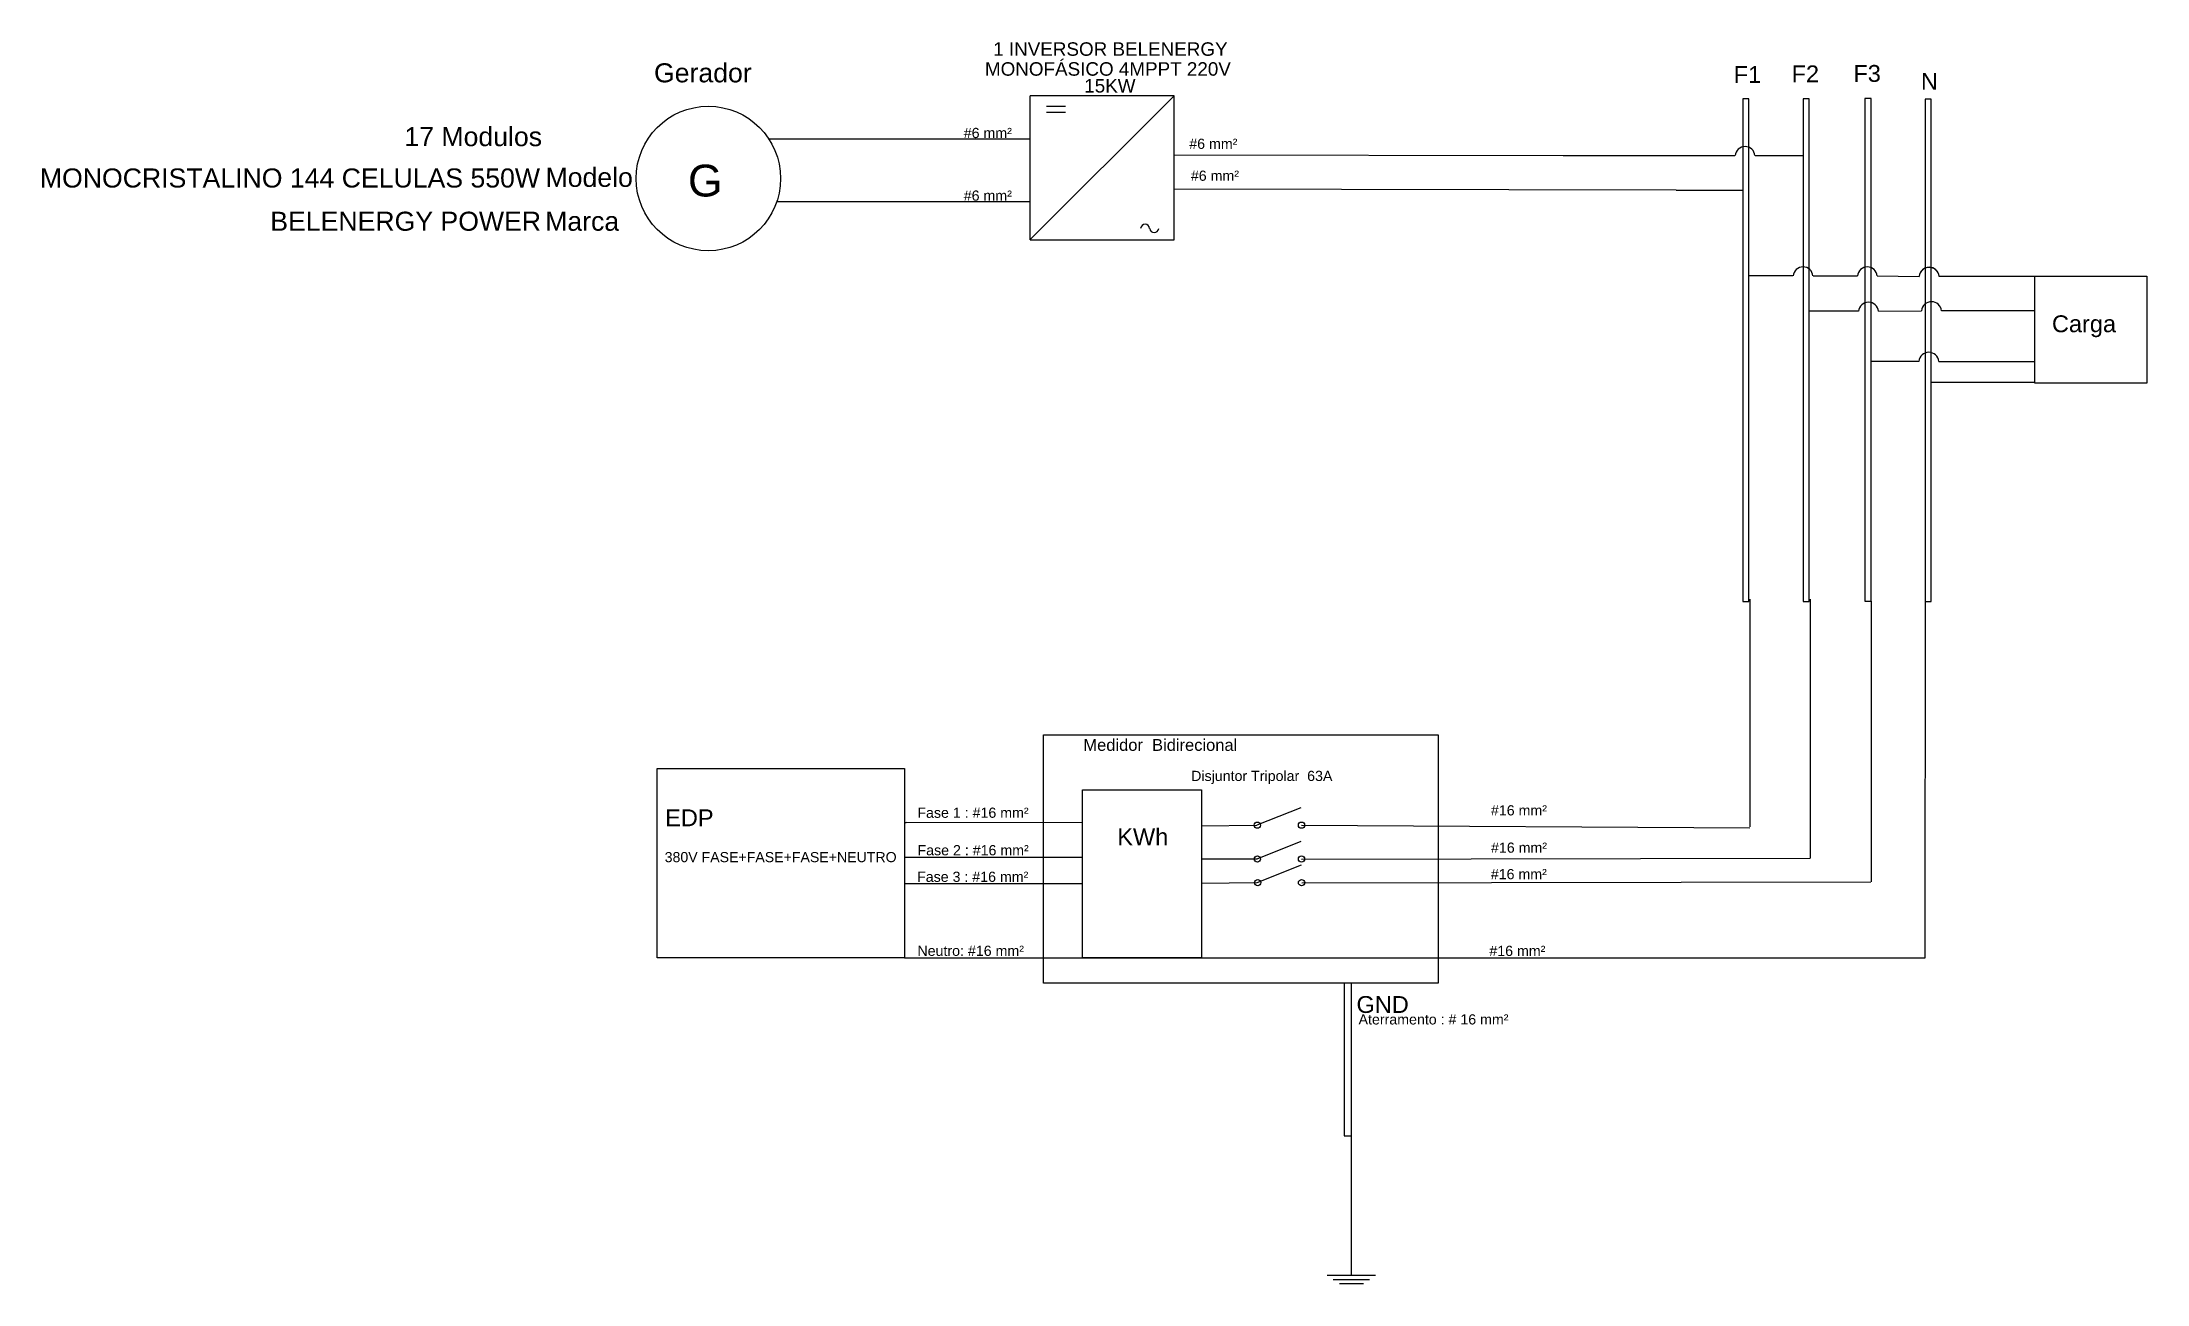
# Model space of a CAD drawing. Header units: millimetres. Extents: x 2389 to 31785, y 1341 to 18687.
import ezdxf

# ---------------------------------------------------------------- set-up
doc = ezdxf.new("R2010")
doc.units = ezdxf.units.MM
doc.styles.add('arial', font='arial.ttf')
doc.styles.get("Standard").update_dxf_attribs({"font": 'arial.ttf'})

msp = doc.modelspace()

# ---------------------------------------------------------------- linework, layer by layer
for p, q in [((18199, 17936), (16187, 17936)), ((18199, 17936), (16187, 15928)), ((16187, 15926), (16187, 17936)), ((18199, 15926), (18199, 17936)), ((16415, 17793), (16684, 17793)), ((16415, 17710), (16684, 17710)), ((26142, 17894), (26142, 10873)), ((26226, 17894), (26142, 17894)), ((26226, 10873), (26226, 17894)), ((26985, 17894), (26985, 11992)), ((27069, 17894), (26985, 17894)), ((26985, 17894), (26985, 10873)), ((27069, 17894), (26985, 17894)), ((27069, 11992), (27069, 17894)), ((27069, 10873), (27069, 17894)), ((27848, 17899), (27848, 11998)), ((27933, 17899), (27848, 17899)), ((27848, 17899), (27848, 10879)), ((27933, 17899), (27848, 17899)), ((27933, 11998), (27933, 17899)), ((27933, 10879), (27933, 17899)), ((28690, 17892), (28690, 11991)), ((28774, 17892), (28690, 17892)), ((28690, 17892), (28690, 10872)), ((28774, 17892), (28690, 17892)), ((28774, 11991), (28774, 17892)), ((28774, 10872), (28774, 17892)), ((16187, 17332), (12540, 17332)), ((23634, 17098), (18199, 17108)), ((26029, 17098), (23634, 17098)), ((26312, 17102), (26986, 17102)), ((25213, 16621), (18199, 16631)), ((25213, 16621), (26141, 16621)), ((16187, 16457), (12649, 16457)), ((16187, 15926), (18199, 15926)), ((26842, 15421), (26226, 15421)), ((27122, 15421), (27742, 15421)), ((28020, 15421), (28606, 15412)), ((28883, 15416), (30152, 15416)), ((30152, 15416), (30220, 15416)), ((27759, 14927), (27067, 14931)), ((28036, 14927), (28639, 14934)), ((28916, 14937), (29875, 14937)), ((29875, 14937), (30220, 14937)), ((28601, 14226), (27933, 14226)), ((28878, 14226), (30220, 14226)), ((28774, 13937), (30220, 13937)), ((26240, 10907), (26240, 7725)), ((27083, 10907), (27083, 7288)), ((27848, 10879), (27933, 10879)), ((27933, 10879), (27933, 6959)), ((28687, 5894), (28692, 10905)), ((26142, 10873), (26226, 10873)), ((26985, 10873), (27069, 10873)), ((28690, 10872), (28774, 10872)), ((19970, 7993), (19355, 7747)), ((14440, 7785), (14435, 7785)), ((14440, 7785), (14455, 7785)), ((16921, 7781), (14455, 7785)), ((19354, 7745), (18576, 7735)), ((19978, 7749), (26240, 7713)), ((19970, 7521), (19355, 7275)), ((14440, 7298), (14435, 7298)), ((16921, 7296), (14440, 7298)), ((19356, 7274), (18581, 7275)), ((19972, 7189), (19356, 6942)), ((19978, 7275), (27083, 7288)), ((14440, 6935), (16921, 6935)), ((19357, 6943), (18579, 6933)), ((19981, 6945), (27928, 6959)), ((14435, 5894), (28687, 5894))]:
    msp.add_line(p, q)
at = {"color": 3}
for p, q in [((20574, 5542), (20574, 3410)), ((20675, 3410), (20675, 5542)), ((20574, 3409), (20675, 3409)), ((20675, 1468), (20675, 3410)), ((21013, 1459), (20338, 1459)), ((20928, 1400), (20422, 1400)), ((20844, 1341), (20507, 1341))]:
    msp.add_line(p, q, dxfattribs=at)
for points in [[(30220, 15416), (31785, 15416), (31785, 13924), (30220, 13924)], [(16374, 9012), (21887, 9012), (21887, 5540), (16374, 5540)], [(10978, 8540), (14435, 8540), (14435, 5894), (10978, 5894)], [(16921, 8242), (18581, 8242), (18581, 5896), (16921, 5896)]]:
    msp.add_lwpolyline(points, close=True)
for centre, radius in [((11694, 16782), 1009), ((19362, 7749), 44), ((19978, 7749), 44), ((19362, 7275), 44), ((19978, 7275), 44), ((19366, 6947), 44), ((19979, 6947), 44)]:
    msp.add_circle(centre, radius)
for centre, radius, start, end in [((26173, 17090), 139, 4.8421, 175.1489), ((17794, 16081), 63.4, 3.9496, 176.0504), ((17921, 16089), 63.4, 183.9496, 356.0504), ((26983, 15409), 139, 4.8264, 175.1736), ((27881, 15409), 139, 4.8264, 175.1736), ((28745, 15404), 139, 4.8264, 175.1489), ((28744, 15401), 139, 4.8264, 175.1489), ((27897, 14915), 139, 4.8264, 175.1736), ((28778, 14922), 139, 4.8264, 175.1489), ((28740, 14215), 139, 4.8264, 175.1736)]:
    msp.add_arc(centre, radius, start, end)

# ---------------------------------------------------------------- texts
for s, height, p in [('1 INVERSOR BELENERGY', 188.29, (15672, 18496)), ('MONOFÁSICO 4MPPT 220V', 188.29, (15557, 18218)), ('F1', 235.4, (26014, 18117)), ('F2', 235.4, (26823, 18126)), ('F3', 235.4, (27686, 18132)), ('N', 235, (28629, 18022)), ('15KW ', 188.3, (16944, 17983)), ('#6 mm²', 142, (15261, 17347)), ('#6 mm²', 142, (18411, 17196)), ('G', 444, (11409, 16531)), ('#6 mm²', 142, (18433, 16750)), ('#6 mm²', 142, (15261, 16472)), ('Carga', 235.4, (30459, 14635)), ('Medidor  Bidirecional', 164.76, (16932, 8787)), ('Disjuntor Tripolar  63A', 141.98, (18437, 8366)), ('EDP', 235.4, (11091, 7734)), ('Fase 1 : #16 mm²', 141.98, (14613, 7852)), ('#16 mm²', 142, (22624, 7885)), ('KWh', 235.4, (17405, 7468)), ('380V FASE+FASE+FASE+NEUTRO', 141.22, (11084, 7232)), ('Fase 2 : #16 mm²', 141.98, (14615, 7328)), ('#16 mm²', 142, (22625, 7364)), ('Fase 3 : #16 mm²', 141.98, (14609, 6957)), ('#16 mm²', 142, (22622, 6994)), ('Neutro: #16 mm²', 141.98, (14614, 5923)), ('#16 mm²', 142, (22602, 5922)), ('GND', 235.4, (20746, 5126)), ('Aterramento : # 16 mm²', 141.98, (20775, 4965))]:
    msp.add_text(s, height=height).set_placement(p)
at = {"style": 'arial'}
for s, p in [('Gerador ', (10935, 18125)), ('Modelo', (9420, 16665)), ('Marca', (9415, 16052))]:
    msp.add_text(s, height=266.2, dxfattribs=at).set_placement(p)
at = {"color": 2, "style": 'arial'}
for s, height, p in [('17 Modulos', 266.2, (7449, 17234)), ('MONOCRISTALINO 144 CELULAS 550W', 266.22, (2358, 16656)), ('BELENERGY POWER', 266.22, (5576, 16052))]:
    msp.add_text(s, height=height, dxfattribs=at).set_placement(p)

doc.saveas('drawing.dxf')
